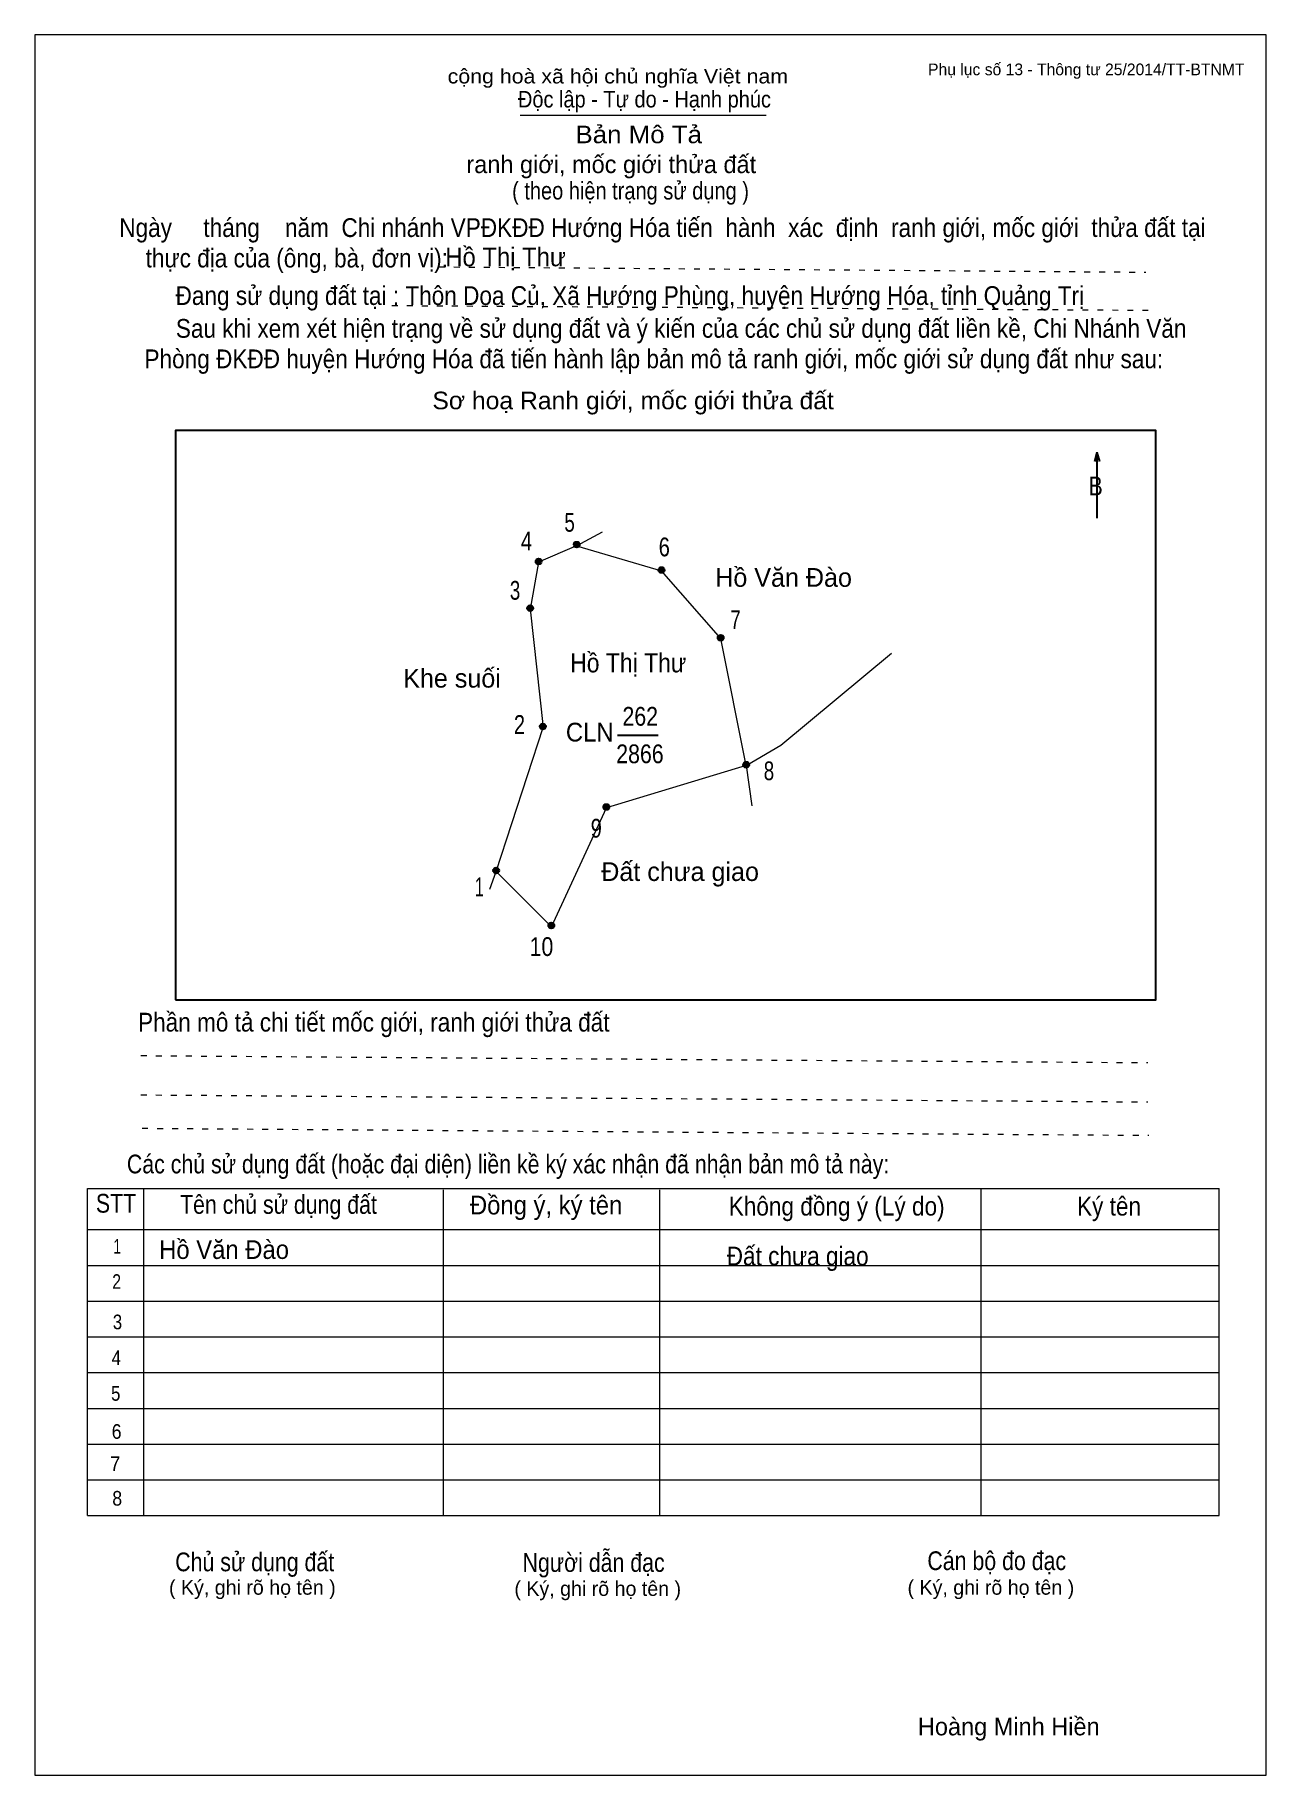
# Model space of a CAD drawing. Header units: centimetres. Extents: x 0 to 21, y 0 to 29.7.
import ezdxf
from ezdxf.enums import TextEntityAlignment as Align

# ---------------------------------------------------------------- set-up
doc = ezdxf.new("R2010")
doc.units = ezdxf.units.CM
doc.header["$LTSCALE"] = 0.13
doc.linetypes.add('DOTTED', pattern=[1.5, 0.3, -1.2])
for name, color, linetype, lineweight in [('1', 7, 'Continuous', 13), ('32', 7, 'Continuous', 25), ('33', 7, 'Continuous', 25), ('6', 7, 'Continuous', 13), ('62', 7, 'Continuous', 13)]:
    doc.layers.add(name, color=color, linetype=linetype, lineweight=lineweight)
for name, color, linetype in [('2', 7, 'Continuous'), ('34', 7, 'Continuous'), ('63', 7, 'Continuous')]:
    doc.layers.add(name, color=color, linetype=linetype)

msp = doc.modelspace()

# ---------------------------------------------------------------- hatches: boundary and pattern name
at = {"layer": '32'}
for points in [[(9.2917, 21, 1), (9.1917, 21, 1)], [(8.6417, 20.7111, 1), (8.5417, 20.7111, 1)], [(10.7361, 20.5667, 1), (10.6361, 20.5667, 1)], [(8.4972, 19.9167, 1), (8.3972, 19.9167, 1)], [(11.7472, 19.4111, 1), (11.6472, 19.4111, 1)], [(8.7139, 17.8944, 1), (8.6139, 17.8944, 1)], [(12.1806, 17.2444, 1), (12.0806, 17.2444, 1)], [(9.7972, 16.5222, 1), (9.6972, 16.5222, 1)], [(7.9194, 15.4389, 1), (7.8194, 15.4389, 1)], [(8.8583, 14.5, 1), (8.7583, 14.5, 1)]]:
    msp.add_hatch(color=256, dxfattribs=at).paths.add_polyline_path(points)

# ---------------------------------------------------------------- linework, layer by layer
at = {"layer": '1'}
msp.add_lwpolyline([(21, 0), (21, 29.7), (0, 29.7), (0, 0)], close=True, dxfattribs=at)
at = {"layer": '32'}
for centre in [(9.2417, 21), (8.5917, 20.7111), (10.6861, 20.5667), (8.4472, 19.9167), (11.6972, 19.4111), (8.6639, 17.8944), (12.1306, 17.2444), (9.7472, 16.5222), (7.8694, 15.4389), (8.8083, 14.5)]:
    msp.add_circle(centre, 0.05, dxfattribs=at)
at = {"layer": '33'}
msp.add_line((9.94, 17.75), (10.63, 17.75), dxfattribs=at)
at = {"layer": '6'}
for p, q in [((9.24, 20.98), (9.68, 21.22)), ((9.24, 20.98), (10.69, 20.55)), ((7.87, 15.42), (8.67, 17.88)), ((12.13, 17.23), (9.75, 16.51)), ((12.13, 17.23), (12.23, 16.54)), ((7.76, 15.12), (7.87, 15.42))]:
    msp.add_line(p, q, dxfattribs=at)
for points in [[(9.24, 20.98), (8.59, 20.7), (8.45, 19.9), (8.67, 17.88)], [(12.13, 17.23), (11.7, 19.4), (10.69, 20.55)], [(12.13, 17.23), (12.72, 17.58), (14.61, 19.15)], [(7.87, 15.42), (8.81, 14.48), (9.75, 16.51)]]:
    msp.add_lwpolyline(points, dxfattribs=at)
at = {"layer": '62'}
for p, q in [((8.28, 28.33), (12.47, 28.33)), ((0.9, 10.01), (20.2, 10.01)), ((0.9, 4.43), (0.9, 10.01)), ((1.86, 4.43), (1.86, 10.01)), ((6.97, 4.43), (6.97, 9.99)), ((10.66, 4.43), (10.66, 9.99)), ((16.14, 4.43), (16.14, 10.01)), ((20.2, 4.43), (20.2, 10.01)), ((0.9, 9.31), (20.2, 9.31)), ((0.9, 8.7), (20.2, 8.7)), ((0.9, 8.09), (20.2, 8.09)), ((0.9, 7.48), (20.2, 7.48)), ((0.9, 6.87), (20.2, 6.87)), ((0.9, 6.26), (20.2, 6.26)), ((0.9, 5.65), (20.2, 5.65)), ((0.9, 5.04), (20.2, 5.04)), ((0.9, 4.43), (20.2, 4.43))]:
    msp.add_line(p, q, dxfattribs=at)
at = {"layer": '62', "linetype": 'DOTTED'}
for p, q in [((6.89, 25.74), (18.95, 25.65)), ((6.09, 25.08), (19.04, 25)), ((1.81, 12.28), (18.98, 12.16)), ((1.81, 11.61), (18.98, 11.49)), ((1.83, 11.04), (19, 10.92))]:
    msp.add_line(p, q, dxfattribs=at)
at = {"layer": '62', "lineweight": 25}
for p, q in [((18.11, 22.58), (18.11, 21.45)), ((18.11, 22.57), (18.07, 22.42)), ((18.11, 22.57), (18.16, 22.42))]:
    msp.add_line(p, q, dxfattribs=at)
msp.add_lwpolyline([(2.4, 13.23), (19.12, 13.23), (19.12, 22.95), (2.4, 22.95)], close=True, dxfattribs=at)

# ---------------------------------------------------------------- texts
at = {"layer": '2', "width": 0.9}
msp.add_text('Hồ Thị Thư', height=0.325, dxfattribs=at).set_placement((10.12, 18.82), align=Align.CENTER)
at = {"layer": '32'}
for s, width, p in [('5', 0.75, (9.12, 21.22)), ('4', 0.8, (8.385, 20.9)), ('6', 0.8, (10.735, 20.8)), ('3', 0.75, (8.19, 20.06)), ('7', 0.75, (11.95, 19.56)), ('2', 0.8, (8.265, 17.77)), ('8', 0.75, (12.52, 16.98)), ('9', 0.8, (9.575, 16)), ('1', 0.65, (7.58, 15)), ('10', 0.85, (8.64, 13.98))]:
    msp.add_text(s, height=0.32, dxfattribs=dict(at, width=width)).set_placement(p, align=Align.CENTER)
at = {"layer": '33'}
for s, p in [('Hồ Văn Đào', (12.77, 20.28)), ('Khe suối', (7.115, 18.56)), ('Đất chưa giao', (11.005, 15.26))]:
    msp.add_text(s, height=0.32, dxfattribs=at).set_placement(p, align=Align.CENTER)
at = {"layer": '33', "width": 0.85}
for s, p in [('262', (10.325, 17.91)), ('2866', (10.32, 17.27))]:
    msp.add_text(s, height=0.32, dxfattribs=at).set_placement(p, align=Align.CENTER)
at = {"layer": '33', "width": 0.95}
msp.add_text('CLN', height=0.32, dxfattribs=at).set_placement((9.87, 17.64), align=Align.RIGHT)
at = {"layer": '34'}
for s, width, p in [('Hồ Thị Thư', 0.95, (7, 25.75)), ('Hồ Văn Đào', 0.95, (2.12, 8.81)), ('Đất chưa giao', 0.9, (11.8, 8.7))]:
    msp.add_text(s, height=0.32, dxfattribs=dict(at, width=width)).set_placement(p)
at = {"layer": '62'}
for s, height, width, p in [('cộng hoà xã hội chủ nghĩa Việt nam', 0.2474, 1.1, (7.04, 28.87)), ('Độc lập - Tự do - Hạnh phúc', 0.2828, 0.9, (8.24, 28.46)), ('Bản Mô Tả', 0.3, 1.1, (9.22, 27.85)), ('( theo hiện trạng sử dụng )', 0.3, 0.85, (8.14, 26.89)), ('Ngày     tháng    năm  Chi nhánh VPĐKĐĐ Hướng Hóa tiến  hành  xác  định  ranh giới, mốc giới  thửa đất tại ', 0.32, 0.9, (1.44, 26.25)), ('thực địa của (ông, bà, đơn vị): ', 0.32, 0.9, (1.89, 25.73)), ('Đang sử dụng đất tại : Thôn Doa Củ, Xã Hướng Phùng, huyện Hướng Hóa, tỉnh Quảng Trị', 0.32, 0.9, (2.4, 25.09)), ('     Sau khi xem xét hiện trạng về sử dụng đất và ý kiến của các chủ sử dụng đất liền kề, Chi Nhánh Văn ', 0.32, 0.9, (1.87, 24.53)), ('Phòng ĐKĐĐ huyện Hướng Hóa đã tiến hành lập bản mô tả ranh giới, mốc giới sử dụng đất như sau:', 0.32, 0.9, (1.87, 24.01)), ('Sơ hoạ Ranh giới, mốc giới thửa đất', 0.3, 1.05, (6.78, 23.31)), ('B', 0.32, 0.85, (17.97, 21.84)), ('Phần mô tả chi tiết mốc giới, ranh giới thửa đất ', 0.32, 0.9, (1.76, 12.69)), ('Các chủ sử dụng đất (hoặc đại diện) liền kề ký xác nhận đã nhận bản mô tả này:', 0.32, 0.85, (1.57, 10.27))]:
    msp.add_text(s, height=height, dxfattribs=dict(at, width=width)).set_placement(p)
msp.add_text('ranh giới, mốc giới thửa đất', height=0.3, dxfattribs=at).set_placement((7.36, 27.34))
for s, height, width, p in [('STT', 0.32, 0.85, (1.385, 9.6)), ('Tên chủ sử dụng đất', 0.32, 0.85, (4.155, 9.58)), ('Đồng ý, ký tên', 0.32, 0.95, (8.72, 9.57)), ('Không đồng ý (Lý do)', 0.32, 0.9, (13.675, 9.55)), ('Ký tên', 0.32, 0.9, (18.32, 9.55)), ('1', 0.25, 0.7, (1.405, 8.9)), ('2', 0.25, 0.8, (1.395, 8.3)), ('3', 0.25, 0.85, (1.41, 7.61)), ('4', 0.25, 0.85, (1.39, 7)), ('5', 0.25, 0.85, (1.38, 6.39)), ('6', 0.25, 0.9, (1.395, 5.74)), ('7', 0.25, 0.95, (1.37, 5.19)), ('8', 0.25, 0.9, (1.405, 4.6)), ('Người dẫn đạc', 0.32, 0.85, (9.53, 3.47)), ('Chủ sử dụng đất', 0.32, 0.85, (3.75, 3.48)), ('Cán bộ đo đạc', 0.32, 0.85, (16.405, 3.5))]:
    msp.add_text(s, height=height, dxfattribs=dict(at, width=width)).set_placement(p, align=Align.CENTER)
for p in [(3.71, 3.08), (9.6, 3.06), (16.305, 3.08)]:
    msp.add_text('( Ký, ghi rõ họ tên )', height=0.25, dxfattribs=at).set_placement(p, align=Align.CENTER)
at = {"layer": '63'}
msp.add_text('Phụ lục số 13 - Thông tư 25/2014/TT-BTNMT', height=0.2, dxfattribs=at).set_placement((20.63, 29.01), align=Align.RIGHT)
msp.add_text('Hoàng Minh Hiền', height=0.3, dxfattribs=at).set_placement((16.61, 0.68), align=Align.CENTER)

doc.saveas('drawing.dxf')
